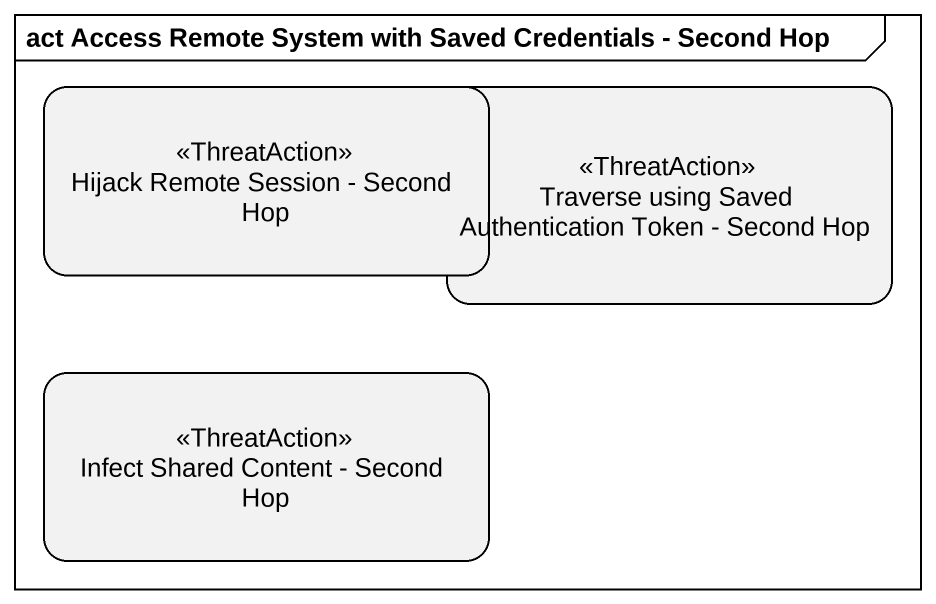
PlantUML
@startuml
mainframe act Access Remote System with Saved Credentials - Second Hop
hide empty description
state "Hijack Remote Session - Second Hop" as Hijack_Remote_Session <<ThreatAction>>
state "Traverse using Saved Authentication Token - Second Hop" as Traverse_using_Saved <<ThreatAction>>
state "Infect Shared Content - Second Hop" as Infect_Shared_Content <<ThreatAction>>
@enduml
